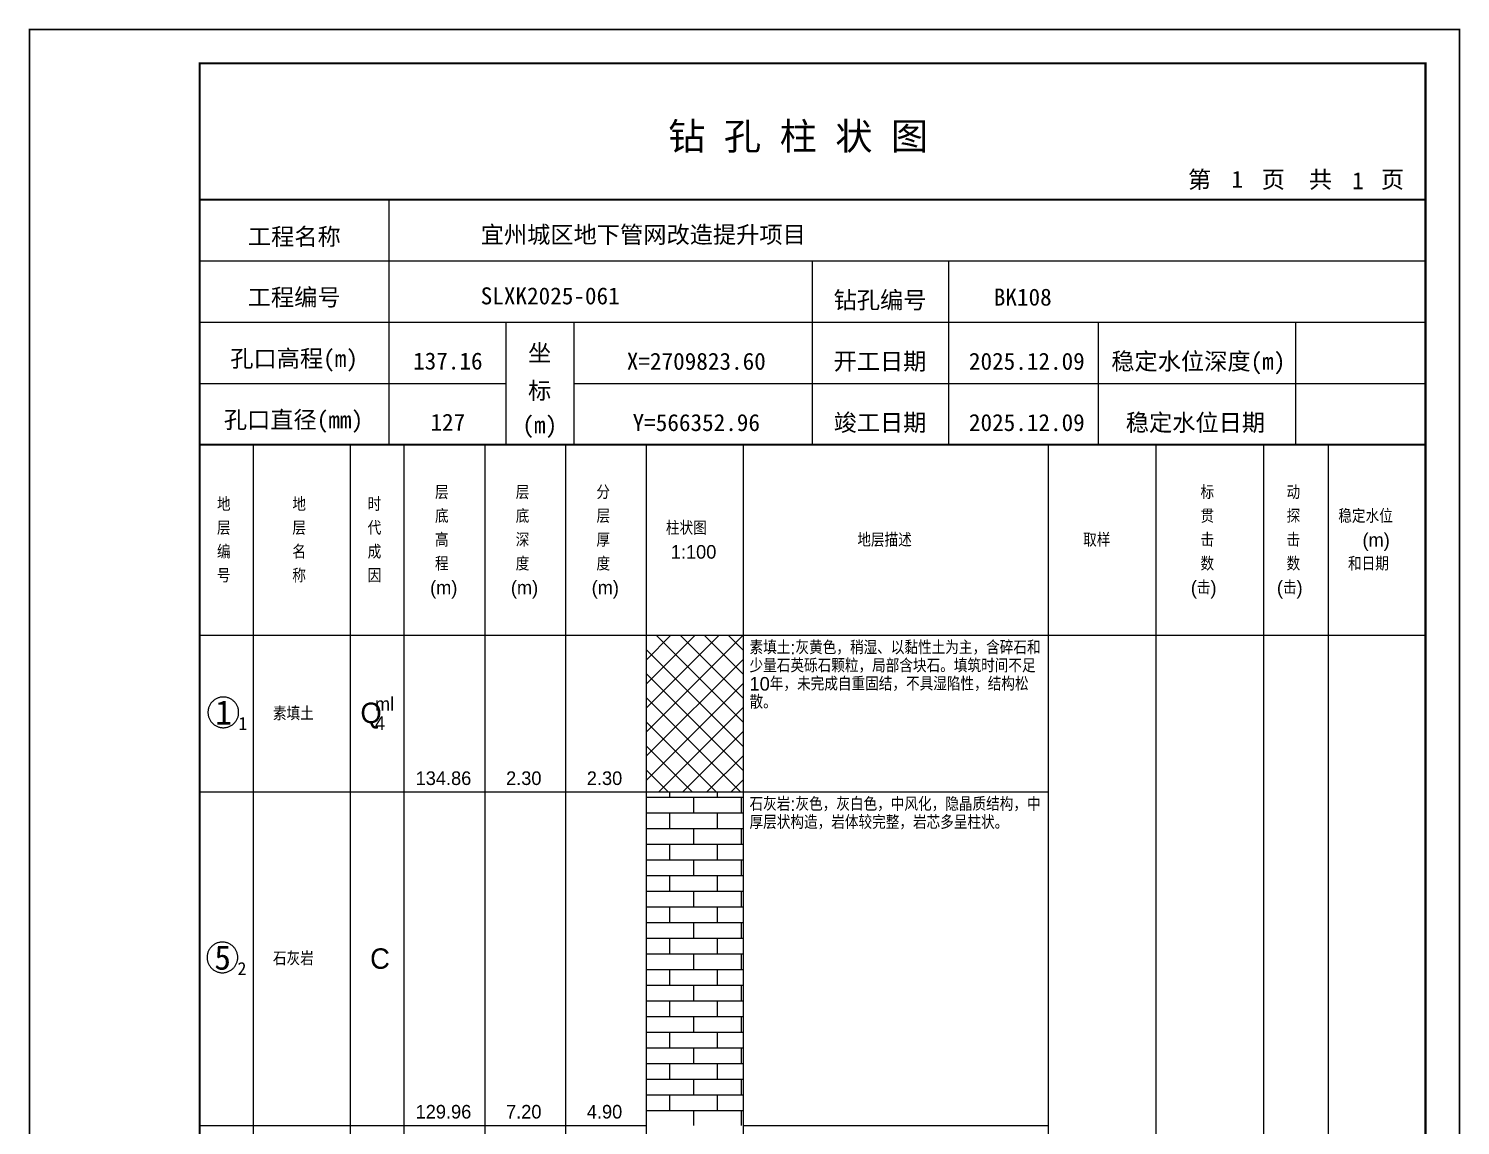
# Model space of a CAD drawing. Header units: millimetres. Extents: x 12489 to 89920, y 4630 to 4927.
# Drawn here: x 36029.3 to 36239.6, y 4765.7 to 4926.8 of the extents above; entities that cross this region are included whole.
import ezdxf
from ezdxf.enums import TextEntityAlignment as Align

# ---------------------------------------------------------------- set-up
doc = ezdxf.new("R2010")
doc.units = ezdxf.units.MM
doc.layers.add('ZZT_TC', color=7, linetype='Continuous')
doc.styles.add('成果图图块', font='', dxfattribs={"height": 2.5})
doc.styles.add('成果图模板', font='')
doc.styles.add('成果图模板标题', font='simhei.ttf')
doc.styles.add('成果图表体', font='Comfont.shx', dxfattribs={"height": 2, "bigfont": 'Hztxt12a.shx'})
doc.styles.get('成果图图块').set_extended_font_data('FangSong_GB2312')
doc.styles.get('成果图模板').set_extended_font_data('FangSong_GB2312')

# ---------------------------------------------------------------- blocks, each defined once
blk = doc.blocks.new('DCBH-1-1-1176', base_point=(0.3, -0.11))
at = {"layer": 'ZZT_TC', "color": 7}
blk.add_polyline3d([(-0.19, 2.31, 0), (-0.3, 2.31, 0), (-0.41, 2.3, 0), (-0.52, 2.29, 0), (-0.63, 2.27, 0), (-0.73, 2.24, 0), (-0.84, 2.21, 0), (-0.95, 2.18, 0), (-1.05, 2.14, 0), (-1.15, 2.09, 0), (-1.25, 2.04, 0), (-1.35, 1.99, 0), (-1.44, 1.93, 0), (-1.53, 1.87, 0), (-1.62, 1.8, 0), (-1.7, 1.73, 0), (-1.78, 1.65, 0), (-1.86, 1.57, 0), (-1.93, 1.49, 0), (-2, 1.4, 0), (-2.06, 1.31, 0), (-2.12, 1.22, 0), (-2.17, 1.12, 0), (-2.22, 1.02, 0), (-2.27, 0.92, 0), (-2.31, 0.82, 0), (-2.34, 0.71, 0), (-2.37, 0.61, 0), (-2.4, 0.5, 0), (-2.41, 0.39, 0), (-2.43, 0.28, 0), (-2.44, 0.17, 0), (-2.44, 0.06, 0), (-2.44, -0.05, 0), (-2.43, -0.16, 0), (-2.41, -0.27, 0), (-2.4, -0.38, 0), (-2.37, -0.49, 0), (-2.34, -0.6, 0), (-2.31, -0.7, 0), (-2.27, -0.8, 0), (-2.22, -0.9, 0), (-2.17, -1, 0), (-2.12, -1.1, 0), (-2.06, -1.19, 0), (-2, -1.28, 0), (-1.93, -1.37, 0), (-1.86, -1.45, 0), (-1.78, -1.53, 0), (-1.7, -1.61, 0), (-1.62, -1.68, 0), (-1.53, -1.75, 0), (-1.44, -1.81, 0), (-1.35, -1.87, 0), (-1.25, -1.93, 0), (-1.15, -1.98, 0), (-1.05, -2.02, 0), (-0.95, -2.06, 0), (-0.84, -2.1, 0), (-0.73, -2.13, 0), (-0.63, -2.15, 0), (-0.52, -2.17, 0), (-0.41, -2.18, 0), (-0.3, -2.19, 0), (-0.19, -2.19, 0), (-0.08, -2.19, 0), (0.03, -2.18, 0), (0.14, -2.17, 0), (0.25, -2.15, 0), (0.36, -2.13, 0), (0.47, -2.1, 0), (0.57, -2.06, 0), (0.67, -2.02, 0), (0.77, -1.98, 0), (0.87, -1.93, 0), (0.97, -1.87, 0), (1.06, -1.81, 0), (1.15, -1.75, 0), (1.24, -1.68, 0), (1.32, -1.61, 0), (1.4, -1.53, 0), (1.48, -1.45, 0), (1.55, -1.37, 0), (1.62, -1.28, 0), (1.68, -1.19, 0), (1.74, -1.1, 0), (1.8, -1, 0), (1.85, -0.9, 0), (1.89, -0.8, 0), (1.93, -0.7, 0), (1.97, -0.6, 0), (2, -0.49, 0), (2.02, -0.38, 0), (2.04, -0.27, 0), (2.05, -0.16, 0), (2.06, -0.05, 0), (2.06, 0.06, 0), (2.06, 0.17, 0), (2.05, 0.28, 0), (2.04, 0.39, 0), (2.02, 0.5, 0), (2, 0.61, 0), (1.97, 0.71, 0), (1.93, 0.82, 0), (1.89, 0.92, 0), (1.85, 1.02, 0), (1.8, 1.12, 0), (1.74, 1.22, 0), (1.68, 1.31, 0), (1.62, 1.4, 0), (1.55, 1.49, 0), (1.48, 1.57, 0), (1.4, 1.65, 0), (1.32, 1.73, 0), (1.24, 1.8, 0), (1.15, 1.87, 0), (1.06, 1.93, 0), (0.97, 1.99, 0), (0.87, 2.04, 0), (0.77, 2.09, 0), (0.67, 2.14, 0), (0.57, 2.18, 0), (0.47, 2.21, 0), (0.36, 2.24, 0), (0.25, 2.27, 0), (0.14, 2.29, 0), (0.03, 2.3, 0), (-0.08, 2.31, 0), (-0.19, 2.31, 0)], dxfattribs=at)
at = {"style": '成果图图块'}
blk.add_text('1', height=3.57, dxfattribs=at).set_placement((-0.16, -1.74), align=Align.CENTER)
blk.add_text('1', height=1.91, dxfattribs=at).set_placement((2.03, -2.53))
blk = doc.blocks.new('DCBH-1-1-1177', base_point=(0.43, -0.11))
at = {"layer": 'ZZT_TC', "color": 7}
blk.add_polyline3d([(-0.19, 2.31, 0), (-0.3, 2.31, 0), (-0.41, 2.3, 0), (-0.52, 2.29, 0), (-0.63, 2.27, 0), (-0.73, 2.24, 0), (-0.84, 2.21, 0), (-0.95, 2.18, 0), (-1.05, 2.14, 0), (-1.15, 2.09, 0), (-1.25, 2.04, 0), (-1.35, 1.99, 0), (-1.44, 1.93, 0), (-1.53, 1.87, 0), (-1.62, 1.8, 0), (-1.7, 1.73, 0), (-1.78, 1.65, 0), (-1.86, 1.57, 0), (-1.93, 1.49, 0), (-2, 1.4, 0), (-2.06, 1.31, 0), (-2.12, 1.22, 0), (-2.17, 1.12, 0), (-2.22, 1.02, 0), (-2.27, 0.92, 0), (-2.31, 0.82, 0), (-2.34, 0.71, 0), (-2.37, 0.61, 0), (-2.4, 0.5, 0), (-2.41, 0.39, 0), (-2.43, 0.28, 0), (-2.44, 0.17, 0), (-2.44, 0.06, 0), (-2.44, -0.05, 0), (-2.43, -0.16, 0), (-2.41, -0.27, 0), (-2.4, -0.38, 0), (-2.37, -0.49, 0), (-2.34, -0.6, 0), (-2.31, -0.7, 0), (-2.27, -0.8, 0), (-2.22, -0.9, 0), (-2.17, -1, 0), (-2.12, -1.1, 0), (-2.06, -1.19, 0), (-2, -1.28, 0), (-1.93, -1.37, 0), (-1.86, -1.45, 0), (-1.78, -1.53, 0), (-1.7, -1.61, 0), (-1.62, -1.68, 0), (-1.53, -1.75, 0), (-1.44, -1.81, 0), (-1.35, -1.87, 0), (-1.25, -1.93, 0), (-1.15, -1.98, 0), (-1.05, -2.02, 0), (-0.95, -2.06, 0), (-0.84, -2.1, 0), (-0.73, -2.13, 0), (-0.63, -2.15, 0), (-0.52, -2.17, 0), (-0.41, -2.18, 0), (-0.3, -2.19, 0), (-0.19, -2.19, 0), (-0.08, -2.19, 0), (0.03, -2.18, 0), (0.14, -2.17, 0), (0.25, -2.15, 0), (0.36, -2.13, 0), (0.47, -2.1, 0), (0.57, -2.06, 0), (0.67, -2.02, 0), (0.77, -1.98, 0), (0.87, -1.93, 0), (0.97, -1.87, 0), (1.06, -1.81, 0), (1.15, -1.75, 0), (1.24, -1.68, 0), (1.32, -1.61, 0), (1.4, -1.53, 0), (1.48, -1.45, 0), (1.55, -1.37, 0), (1.62, -1.28, 0), (1.68, -1.19, 0), (1.74, -1.1, 0), (1.8, -1, 0), (1.85, -0.9, 0), (1.89, -0.8, 0), (1.93, -0.7, 0), (1.97, -0.6, 0), (2, -0.49, 0), (2.02, -0.38, 0), (2.04, -0.27, 0), (2.05, -0.16, 0), (2.06, -0.05, 0), (2.06, 0.06, 0), (2.06, 0.17, 0), (2.05, 0.28, 0), (2.04, 0.39, 0), (2.02, 0.5, 0), (2, 0.61, 0), (1.97, 0.71, 0), (1.93, 0.82, 0), (1.89, 0.92, 0), (1.85, 1.02, 0), (1.8, 1.12, 0), (1.74, 1.22, 0), (1.68, 1.31, 0), (1.62, 1.4, 0), (1.55, 1.49, 0), (1.48, 1.57, 0), (1.4, 1.65, 0), (1.32, 1.73, 0), (1.24, 1.8, 0), (1.15, 1.87, 0), (1.06, 1.93, 0), (0.97, 1.99, 0), (0.87, 2.04, 0), (0.77, 2.09, 0), (0.67, 2.14, 0), (0.57, 2.18, 0), (0.47, 2.21, 0), (0.36, 2.24, 0), (0.25, 2.27, 0), (0.14, 2.29, 0), (0.03, 2.3, 0), (-0.08, 2.31, 0), (-0.19, 2.31, 0)], dxfattribs=at)
at = {"style": '成果图图块'}
blk.add_text('5', height=3.57, dxfattribs=at).set_placement((-0.16, -1.74), align=Align.CENTER)
blk.add_text('2', height=1.91, dxfattribs=at).set_placement((2.03, -2.53))
blk = doc.blocks.new('钻孔柱状图路桥昇龙制图梁世成校核莫家里.dwg108', base_point=(25, 236))
for p, q in [((52.82, 236), (52.82, 272)), ((25, 263), (205, 263)), ((115, 236), (115, 263)), ((135, 236), (135, 263)), ((25, 254), (205, 254)), ((70, 236), (70, 254)), ((80, 236), (80, 254)), ((157, 236), (157, 254)), ((185.95, 236), (185.95, 254)), ((25, 245), (70, 245)), ((80, 245), (205, 245))]:
    blk.add_line(p, q)
for points, const_width in [([(0, 0), (210, 0), (210, 297), (0, 297)], 0.25), ([(25, 5), (205, 5), (205, 292), (25, 292)], 0.3)]:
    blk.add_lwpolyline(points, close=True, dxfattribs=dict(const_width=const_width))
at = {"const_width": 0.3}
for points in [[(25, 272), (205, 272)], [(25, 236), (205, 236)]]:
    blk.add_lwpolyline(points, dxfattribs=at)
for s, height, style, p in [('钻 孔 柱 状 图', 4, '成果图模板标题', (93.8, 279.31)), ('第', 2.5, '成果图模板', (170.12, 273.7)), ('页', 2.5, '成果图模板', (180.96, 273.7)), ('共', 2.5, '成果图模板', (187.88, 273.7)), ('页', 2.5, '成果图模板', (198.44, 273.7)), ('工程名称', 2.5, '成果图模板', (32.07, 265.32)), ('宜州城区地下管网改造提升项目', 2.5, '成果图模板', (66.26, 265.61)), ('工程编号', 2.5, '成果图模板', (32.05, 256.41)), ('SLXK2025-061', 2.5, '成果图模板', (66.26, 256.61)), ('钻孔编号', 2.5, '成果图模板', (118.08, 256)), ('BK108', 2.5, '成果图模板', (141.61, 256.43)), ('孔口高程(m)', 2.5, '成果图模板', (29.48, 247.41)), ('坐', 2.5, '成果图模板', (73.21, 248.24)), ('开工日期', 2.5, '成果图模板', (118.08, 247)), ('稳定水位深度(m)', 2.5, '成果图模板', (158.86, 247)), ('标', 2.5, '成果图模板', (73.21, 242.7)), ('孔口直径(mm)', 2.5, '成果图模板', (28.54, 238.41)), ('(m) ', 2.5, '成果图模板', (72.38, 237.65)), ('竣工日期', 2.5, '成果图模板', (118.08, 238)), ('稳定水位日期', 2.5, '成果图模板', (160.99, 238))]:
    blk.add_text(s, height=height, dxfattribs=dict(style=style)).set_placement(p)
at = {"style": '成果图模板'}
for s, p in [('1', (177.35, 273.74)), ('1', (195.08, 273.53)), ('137.16', (61.43, 247.04)), ('X=2709823.60', (97.92, 247)), ('2025.12.09', (146.46, 247)), ('127', (61.43, 238.04)), ('Y=566352.96', (97.92, 238)), ('2025.12.09', (146.46, 238))]:
    blk.add_text(s, height=2.5, dxfattribs=at).set_placement(p, align=Align.CENTER)

msp = doc.modelspace()

# ---------------------------------------------------------------- hatches: boundary and pattern name
at = {"linetype": 'Continuous'}
h = msp.add_hatch(dxfattribs=at)
h.set_pattern_fill('GKSTT', scale=0.5, style=0, pattern_type=2)
h.set_pattern_definition([(45, (0, 0), (-1.76776695, 1.76776695), []), (135, (0, 0), (-1.76776695, -1.76776695), [])])
h.paths.add_polyline_path([(36120.06, 4814.71), (36134.29, 4814.71), (36134.29, 4837.71), (36120.06, 4837.71)])
h = msp.add_hatch(dxfattribs=at)
h.set_pattern_fill('GKSHY', scale=0.5, style=0, pattern_type=2)
h.set_pattern_definition([(0, (0, 0), (0, 2.3), []), (90, (0, 0), (-3.5, 2.3), [2.3, -2.3])])
h.paths.add_polyline_path([(36120.06, 4765.71), (36134.29, 4765.71), (36134.29, 4814.71), (36120.06, 4814.71)])

# ---------------------------------------------------------------- linework, layer by layer
at = {"color": 0}
for p, q in [((36054.45, 4837.71), (36062.35, 4837.71)), ((36054.45, 4814.71), (36054.45, 4837.71)), ((36062.35, 4814.71), (36062.35, 4837.71)), ((36054.45, 4814.71), (36062.35, 4814.71)), ((36054.45, 4814.71), (36062.35, 4814.71)), ((36054.45, 4765.71), (36054.45, 4814.71)), ((36062.35, 4765.71), (36062.35, 4814.71)), ((36054.45, 4765.71), (36062.35, 4765.71))]:
    msp.add_line(p, q, dxfattribs=at)
for points in [[(36054.45, 4865.71), (36062.35, 4865.71)], [(36054.45, 4837.71), (36054.45, 4865.71)], [(36062.35, 4837.71), (36062.35, 4865.71)], [(36062.35, 4865.71), (36076.58, 4865.71)], [(36062.35, 4837.71), (36062.35, 4865.71)], [(36076.58, 4837.71), (36076.58, 4865.71)], [(36076.58, 4865.71), (36084.49, 4865.71)], [(36076.58, 4837.71), (36076.58, 4865.71)], [(36084.49, 4837.71), (36084.49, 4865.71)], [(36084.49, 4865.71), (36096.35, 4865.71)], [(36084.49, 4837.71), (36084.49, 4865.71)], [(36096.35, 4837.71), (36096.35, 4865.71)], [(36096.35, 4865.71), (36108.2, 4865.71)], [(36096.35, 4837.71), (36096.35, 4865.71)], [(36108.2, 4837.71), (36108.2, 4865.71)], [(36108.2, 4865.71), (36120.06, 4865.71)], [(36108.2, 4837.71), (36108.2, 4865.71)], [(36120.06, 4837.71), (36120.06, 4865.71)], [(36120.06, 4865.71), (36134.29, 4865.71)], [(36120.06, 4837.71), (36120.06, 4865.71)], [(36134.29, 4837.71), (36134.29, 4865.71)], [(36134.29, 4865.71), (36179.11, 4865.71)], [(36134.29, 4837.71), (36134.29, 4865.71)], [(36179.11, 4837.71), (36179.11, 4865.71)], [(36179.11, 4865.71), (36194.92, 4865.71)], [(36179.11, 4837.71), (36179.11, 4865.71)], [(36194.92, 4837.71), (36194.92, 4865.71)], [(36194.92, 4865.71), (36210.73, 4865.71)], [(36194.92, 4837.71), (36194.92, 4865.71)], [(36210.73, 4837.71), (36210.73, 4865.71)], [(36210.73, 4865.71), (36220.22, 4865.71)], [(36210.73, 4837.71), (36210.73, 4865.71)], [(36220.22, 4837.71), (36220.22, 4865.71)], [(36220.22, 4865.71), (36234.45, 4865.71)], [(36220.22, 4837.71), (36220.22, 4865.71)], [(36234.45, 4837.71), (36234.45, 4865.71)], [(36054.45, 4837.71), (36062.35, 4837.71)], [(36054.45, 4643.71), (36054.45, 4837.71)], [(36054.45, 4837.71), (36062.35, 4837.71)], [(36062.35, 4643.71), (36062.35, 4837.71)], [(36062.35, 4837.71), (36076.58, 4837.71)], [(36062.35, 4643.71), (36062.35, 4837.71)], [(36062.35, 4837.71), (36076.58, 4837.71)], [(36062.35, 4837.71), (36076.58, 4837.71)], [(36062.35, 4814.71), (36062.35, 4837.71)], [(36076.58, 4643.71), (36076.58, 4837.71)], [(36076.58, 4814.71), (36076.58, 4837.71)], [(36076.58, 4837.71), (36084.49, 4837.71)], [(36076.58, 4643.71), (36076.58, 4837.71)], [(36076.58, 4837.71), (36084.49, 4837.71)], [(36076.58, 4837.71), (36084.49, 4837.71)], [(36076.58, 4814.71), (36076.58, 4837.71)], [(36084.49, 4643.71), (36084.49, 4837.71)], [(36084.49, 4814.71), (36084.49, 4837.71)], [(36084.49, 4837.71), (36096.35, 4837.71)], [(36084.49, 4643.71), (36084.49, 4837.71)], [(36084.49, 4837.71), (36096.35, 4837.71)], [(36084.49, 4837.71), (36096.35, 4837.71)], [(36084.49, 4814.71), (36084.49, 4837.71)], [(36096.35, 4643.71), (36096.35, 4837.71)], [(36096.35, 4814.71), (36096.35, 4837.71)], [(36096.35, 4837.71), (36108.2, 4837.71)], [(36096.35, 4643.71), (36096.35, 4837.71)], [(36096.35, 4837.71), (36108.2, 4837.71)], [(36096.35, 4837.71), (36108.2, 4837.71)], [(36096.35, 4814.71), (36096.35, 4837.71)], [(36108.2, 4643.71), (36108.2, 4837.71)], [(36108.2, 4814.71), (36108.2, 4837.71)], [(36108.2, 4837.71), (36120.06, 4837.71)], [(36108.2, 4643.71), (36108.2, 4837.71)], [(36108.2, 4837.71), (36120.06, 4837.71)], [(36108.2, 4837.71), (36120.06, 4837.71)], [(36108.2, 4814.71), (36108.2, 4837.71)], [(36120.06, 4643.71), (36120.06, 4837.71)], [(36120.06, 4814.71), (36120.06, 4837.71)], [(36120.06, 4837.71), (36134.29, 4837.71)], [(36120.06, 4643.71), (36120.06, 4837.71)], [(36120.06, 4837.71), (36134.29, 4837.71)], [(36134.29, 4643.71), (36134.29, 4837.71)], [(36134.29, 4837.71), (36179.11, 4837.71)], [(36134.29, 4643.71), (36134.29, 4837.71)], [(36134.29, 4837.71), (36179.11, 4837.71)], [(36134.29, 4837.71), (36179.11, 4837.71)], [(36134.29, 4814.71), (36134.29, 4837.71)], [(36179.11, 4643.71), (36179.11, 4837.71)], [(36179.11, 4814.71), (36179.11, 4837.71)], [(36179.11, 4837.71), (36194.92, 4837.71)], [(36179.11, 4643.71), (36179.11, 4837.71)], [(36179.11, 4837.71), (36194.92, 4837.71)], [(36194.92, 4643.71), (36194.92, 4837.71)], [(36194.92, 4837.71), (36210.73, 4837.71)], [(36194.92, 4643.71), (36194.92, 4837.71)], [(36194.92, 4837.71), (36210.73, 4837.71)], [(36210.73, 4643.71), (36210.73, 4837.71)], [(36210.73, 4837.71), (36220.22, 4837.71)], [(36210.73, 4643.71), (36210.73, 4837.71)], [(36210.73, 4837.71), (36220.22, 4837.71)], [(36220.22, 4643.71), (36220.22, 4837.71)], [(36220.22, 4837.71), (36234.45, 4837.71)], [(36220.22, 4643.71), (36220.22, 4837.71)], [(36220.22, 4837.71), (36234.45, 4837.71)], [(36234.45, 4643.71), (36234.45, 4837.71)], [(36062.35, 4814.71), (36076.58, 4814.71)], [(36062.35, 4814.71), (36076.58, 4814.71)], [(36062.35, 4765.71), (36062.35, 4814.71)], [(36076.58, 4765.71), (36076.58, 4814.71)], [(36076.58, 4814.71), (36084.49, 4814.71)], [(36076.58, 4814.71), (36084.49, 4814.71)], [(36076.58, 4765.71), (36076.58, 4814.71)], [(36084.49, 4765.71), (36084.49, 4814.71)], [(36084.49, 4814.71), (36096.35, 4814.71)], [(36084.49, 4814.71), (36096.35, 4814.71)], [(36084.49, 4765.71), (36084.49, 4814.71)], [(36096.35, 4765.71), (36096.35, 4814.71)], [(36096.35, 4814.71), (36108.2, 4814.71)], [(36096.35, 4814.71), (36108.2, 4814.71)], [(36096.35, 4765.71), (36096.35, 4814.71)], [(36108.2, 4765.71), (36108.2, 4814.71)], [(36108.2, 4814.71), (36120.06, 4814.71)], [(36108.2, 4814.71), (36120.06, 4814.71)], [(36108.2, 4765.71), (36108.2, 4814.71)], [(36120.06, 4765.71), (36120.06, 4814.71)], [(36134.29, 4814.71), (36179.11, 4814.71)], [(36134.29, 4814.71), (36179.11, 4814.71)], [(36134.29, 4765.71), (36134.29, 4814.71)], [(36179.11, 4765.71), (36179.11, 4814.71)], [(36062.35, 4765.71), (36076.58, 4765.71)], [(36076.58, 4765.71), (36084.49, 4765.71)], [(36084.49, 4765.71), (36096.35, 4765.71)], [(36096.35, 4765.71), (36108.2, 4765.71)], [(36108.2, 4765.71), (36120.06, 4765.71)], [(36134.29, 4765.71), (36179.11, 4765.71)]]:
    msp.add_lwpolyline(points, dxfattribs=at)
at = {"color": 7, "flags": 128}
msp.add_lwpolyline([(36120.06, 4814.71), (36134.29, 4814.71)], dxfattribs=at)

# ---------------------------------------------------------------- block references
for name, p in [('钻孔柱状图路桥昇龙制图梁世成校核莫家里.dwg108', (36054.45, 4865.71)), ('DCBH-1-1-1176', (36058.4, 4826.21)), ('DCBH-1-1-1177', (36058.4, 4790.21))]:
    msp.add_blockref(name, p)

# ---------------------------------------------------------------- texts
at = {"color": 0, "style": '成果图表体'}
for s, height, p in [('层', 2, (36089, 4857.71)), ('层', 2, (36100.85, 4857.71)), ('分', 2, (36112.71, 4857.71)), ('标', 2, (36201.41, 4857.71)), ('动', 2, (36214.05, 4857.71)), ('地', 2, (36056.98, 4855.96)), ('地', 2, (36068.05, 4855.96)), ('时', 2, (36079.11, 4855.96)), ('底', 2, (36089, 4854.21)), ('底', 2, (36100.85, 4854.21)), ('层', 2, (36112.71, 4854.21)), ('贯', 2, (36201.41, 4854.21)), ('探', 2, (36214.05, 4854.21)), ('稳定水位', 2, (36221.65, 4854.21)), ('层', 2, (36056.98, 4852.46)), ('层', 2, (36068.05, 4852.46)), ('代', 2, (36079.11, 4852.46)), ('高', 2, (36089, 4850.71)), ('深', 2, (36100.85, 4850.71)), ('厚', 2, (36112.71, 4850.71)), ('柱状图', 2, (36122.91, 4852.46)), ('地层描述', 2, (36151.02, 4850.71)), ('取样', 2, (36184.18, 4850.71)), ('击', 2, (36201.41, 4850.71)), ('击', 2, (36214.05, 4850.71)), ('(m)', 2, (36225.2, 4850.71)), ('编', 2, (36056.98, 4848.96)), ('名', 2, (36068.05, 4848.96)), ('成', 2, (36079.11, 4848.96)), ('1:100', 2, (36123.62, 4848.96)), ('程', 2, (36089, 4847.21)), ('度', 2, (36100.85, 4847.21)), ('度', 2, (36112.71, 4847.21)), ('数', 2, (36201.41, 4847.21)), ('数', 2, (36214.05, 4847.21)), ('和日期', 2, (36223.07, 4847.21)), ('号', 2, (36056.98, 4845.46)), ('称', 2, (36068.05, 4845.46)), ('因', 2, (36079.11, 4845.46)), ('(m)', 2, (36088.28, 4843.71)), ('(m)', 2, (36100.14, 4843.71)), ('(m)', 2, (36112, 4843.71)), ('(击)', 2, (36199.99, 4843.71)), ('(击)', 2, (36212.63, 4843.71)), ('素填土', 2, (36065.2, 4825.21)), ('Q', 3, (36078.05, 4824.81)), ('ml', 2, (36080.18, 4826.61)), ('4', 2, (36080.18, 4823.81)), ('134.86', 2, (36086.15, 4815.71)), ('2.30', 2, (36099.43, 4815.71)), ('2.30', 2, (36111.29, 4815.71)), ('C', 3, (36079.47, 4788.71)), ('石灰岩', 2, (36065.2, 4789.21)), ('129.96', 2, (36086.15, 4766.71)), ('7.20', 2, (36099.43, 4766.71)), ('4.90', 2, (36111.29, 4766.71))]:
    msp.add_text(s, height=height, dxfattribs=at).set_placement(p)
at = {"color": 0, "char_height": 2, "width": 43.0292, "attachment_point": 1, "line_spacing_factor": 0.8, "style": '成果图表体'}
for s, insert in [('素填土:灰黄色，稍湿、以黏性土为主，含碎石和少量石英砾石颗粒，局部含块石。填筑时间不足10年，未完成自重固结，不具湿陷性，结构松散。', (36135.19, 4836.91)), ('石灰岩:灰色，灰白色，中风化，隐晶质结构，中厚层状构造，岩体较完整，岩芯多呈柱状。', (36135.19, 4813.91))]:
    msp.add_mtext(s, dxfattribs=dict(at, insert=insert))

doc.saveas('drawing.dxf')
